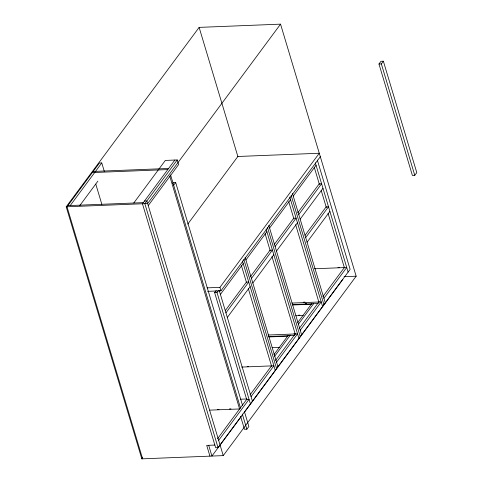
<?xml version="1.0" encoding="UTF-8"?>
<svg xmlns="http://www.w3.org/2000/svg" width="483" height="483" viewBox="0 0 483 483"><rect width="100%" height="100%" fill="white"/><g stroke="black" fill="none" stroke-linecap="round" stroke-linejoin="round"><path stroke-width="0.72" d="M66.207 206.802L199.129 27.386L280.545 24.15L356.164 276.198L223.243 455.614L141.827 458.85L66.207 206.802L147.623 203.566L280.545 24.15M70.222 205.541L101.774 162.952L104.328 171.465M79.659 205.764L97.874 181.173M133.767 203.017L165.319 160.428L177.237 159.951L178.619 164.564L148.245 205.565M174.852 160.048L142.461 203.772L215.66 447.747L218.044 447.656L350.127 269.375L317.343 160.108M177.237 159.951L144.846 203.675L218.044 447.656M172.485 183.691L173.294 182.604L175.673 182.508L242.593 405.557M173.663 185.224L175.673 182.508M187.736 224.142L237.859 156.486L319.275 153.25L219.922 287.355L207.104 287.868M378.968 64.01L380.978 61.293L383.363 61.196L416.793 172.624L414.776 175.341L412.397 175.438L378.968 64.01L381.353 63.919L383.363 61.196M246.759 399.719L214.621 292.607L216.233 290.428M214.621 292.607L217.006 292.511L218.618 290.337M207.581 291.346L220.96 290.814L320.314 156.709M220.405 294.401L243.227 263.591M245.913 259.969L266.894 231.653M269.574 228.03L290.555 199.714M293.241 196.086L316.063 165.277M225.344 310.521L246.378 282.132L248.763 282.036L225.935 312.845M250.399 276.699L270.039 250.188L272.424 250.097L251.444 278.413M274.066 244.76L293.706 218.25L296.091 218.153L275.111 246.469M297.733 212.81L319.215 183.818L321.6 183.721L298.772 214.53M227.318 317.458L250.146 286.648M252.826 283.02L273.807 254.704M276.493 251.082L297.474 222.766M300.154 219.143L322.982 188.334M305.099 235.263L326.134 206.869L328.512 206.772L305.691 237.582M141.827 458.85L142.72 457.636M307.073 242.194L329.895 211.385M273.958 354.619L288.303 335.25M297.721 322.541L311.94 303.348M274.598 356.351L290.289 335.172M298.361 324.28L313.6 303.704M217.465 438.836L247.006 398.964L240.28 399.23M250.025 394.889L271.506 365.891M275.533 360.457L295.505 333.499L294.014 333.554M299.194 328.518L319.172 301.555M322.855 296.58L344.681 267.123M218.672 440.327L249.053 399.326L246.668 399.417M251.063 396.603L273.891 365.794L241.621 367.08M276.572 362.172L297.552 333.856L268.276 335.021M300.239 330.233L321.219 301.917L291.937 303.076M323.906 298.289L346.728 267.479L314.457 268.765M241.065 416.732L211.922 456.061L208.698 445.308M244.205 412.494L342.833 279.367M240.576 416.31L244.476 429.302L246.861 429.206L248.872 426.489L244.326 411.329M101.774 162.952L99.395 163.049L67.004 206.766L142.618 458.82M93.165 171.453L168.627 168.452M92.325 172.582L167.788 169.581M144.477 201.049L146.856 200.958L223.243 455.614M67.837 205.637L143.3 202.637M337.955 267.389L339.452 267.328M344.101 276.681L356.164 276.198M303.481 302.183L304.972 302.123M305.208 303.614L306.705 303.553M292.155 304.574L318.267 303.535M292.571 304.996L311.269 304.254M298.379 315.212L299.871 315.151M295.795 315.755L303.276 315.459M268.494 336.518L294.6 335.48M268.904 336.941L287.602 336.198M272.134 347.7L279.615 347.398M247.187 366.416L248.679 366.362M217.525 409.391L219.016 409.33M229.479 408.914L230.971 408.86M209.719 410.139L239.604 408.956L169.738 176.072M214.85 445.06L206.712 445.386L209.936 456.139M381.353 63.919L414.776 175.341M315.327 162.825L348.11 272.092M314.24 167.233L319.444 184.578M321.141 190.236L326.375 207.672M328.042 213.238L344.433 267.872M292.45 193.454L325.288 302.901M291.164 195.446L323.942 304.713M289.764 197.076L322.602 306.524M288.731 201.665L293.936 219.01M295.632 224.667L318.925 302.31M268.783 225.392L301.621 334.84M267.497 227.384L300.281 336.657M266.103 229.02L298.935 338.468M265.064 233.609L270.269 250.955M271.965 256.612L295.258 334.248M199.129 27.386L237.914 156.661M245.123 257.336L277.96 366.784M243.837 259.329L276.614 368.595M242.436 260.959L275.274 370.407M241.403 265.547L246.608 282.893M248.304 288.55L271.597 366.186M219.922 287.355L220.96 290.814M219.216 290.452L252.446 401.216M217.006 292.511L250.436 403.933M170.577 174.955L240.588 408.298M242.309 414.046L246.861 429.206M95.791 184.12L101.847 204.309"/></g></svg>
